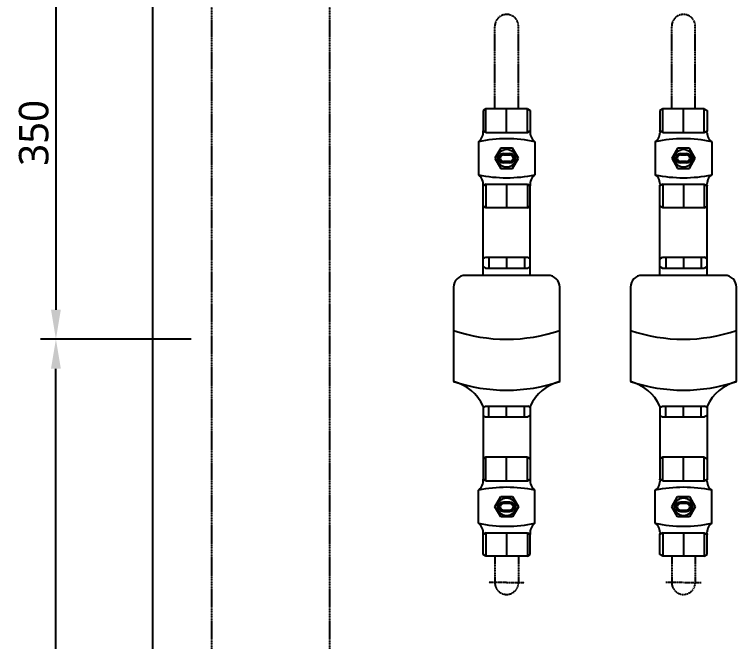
# Model space of a CAD drawing. Header units: millimetres. Extents: x -9013 to 516, y -36629 to 6082.
# Drawn here: x -2096 to -1484, y -31183 to -30651 of the extents above; entities that cross this region are included whole.
import ezdxf

# ---------------------------------------------------------------- set-up
doc = ezdxf.new("R2010")
doc.units = ezdxf.units.MM
doc.header["$LTSCALE"] = 0.05
for name, pattern in [('CENTER', [50.8, 31.75, -6.35, 6.35, -6.35]), ('CENTER2', [28.575, 19.05, -3.175, 3.175, -3.175]), ('DASHDOT', [0.618421, 0.309211, -0.154605, 0, -0.154605])]:
    doc.linetypes.add(name, pattern=pattern)
doc.layers.get('0').update_dxf_attribs({"lineweight": 18})
doc.layers.get('Defpoints').update_dxf_attribs({"color": 140, "lineweight": 18})
for name, color, linetype in [('1CO', 4, 'Continuous'), ('HVAL___2CO', 7, 'Continuous'), ('HWAT__3CO', 1, 'Continuous'), ('HWAT___1DD', 4, 'DASHDOT'), ('HWAT___5CS', 3, 'CENTER2')]:
    doc.layers.add(name, color=color, linetype=linetype)
doc.layers.add('G-Anno-Std-Cntr', color=1, linetype='CENTER2', lineweight=18)
doc.styles.add('trebuchet_MS', font='trebuc.ttf')
doc.dimstyles.new('MGP', dxfattribs={"dimtxt": 2.5, "dimasz": 2.5, "dimexe": 1.25, "dimexo": 0.625, "dimtad": 1, "dimdec": 0, "dimtxsty": 'trebuchet_MS', "dimcen": 2.5, "dimclrt": 7, "dimadec": 0, "dimazin": 0, "dimtfac": 1, "dimtdec": 0, "dimtmove": 0, "dimatfit": 3, "dimfxl": 1.148294, "dimfxlon": 1, "dimarcsym": 2})

# ---------------------------------------------------------------- blocks, each defined once
blk = doc.blocks.new('h-meter')
at = {"layer": 'HVAL___2CO'}
for p, q in [((-25.38, 45), (-105.38, 45)), ((-15.38, -35), (-15.38, 35)), ((-134.19, 20), (-135.38, 17.94)), ((-126.24, 20), (-134.19, 20)), ((-127.43, 20), (-126.24, 17.94)), ((-15.38, 20), (-1.19, 20)), ((-7.95, 20), (-9.14, 17.94)), ((-1.19, 20), (0, 17.94)), ((-135.38, 17.94), (-135.38, -17.94)), ((-135.38, 15), (-126.24, 15)), ((-126.24, 17.94), (-126.24, -17.94)), ((-9.14, 17.94), (-9.14, -17.94)), ((0, 15), (-9.14, 15)), ((0, 17.94), (0, -17.94)), ((-135.38, 0), (-126.24, 0)), ((0, 0), (-9.14, 0)), ((-135.38, -15), (-126.24, -15)), ((-134.19, -20), (-135.38, -17.94)), ((-127.43, -20), (-126.24, -17.94)), ((0, -15), (-9.14, -15)), ((-7.95, -20), (-9.14, -17.94)), ((-1.19, -20), (0, -17.94)), ((-126.24, -20), (-134.19, -20)), ((-15.38, -20), (-1.19, -20)), ((-105.38, -45), (-25.38, -45))]:
    blk.add_line(p, q, dxfattribs=at)
for centre, radius, start, end in [((-142.55, 54.81), 38.44, 295.10263, 345.21206), ((28.23, 0), 140.99, 161.38677, 198.61323), ((71.48, 0), 140.99, 161.38677, 198.61323), ((-25.38, 35), 10, 0, 90), ((-142.55, -54.81), 38.44, 14.78794, 64.89737), ((-25.38, -35), 10, 270, 0)]:
    blk.add_arc(centre, radius, start, end, dxfattribs=at)
blk = doc.blocks.new('water meter v')
at = {"layer": 'HVAL___2CO'}
h = blk.add_hatch(color=256, dxfattribs=at)
h.paths.add_polyline_path([(-5839.09, 3714.36), (-5829.09, 3714.36), (-5824.09, 3705.7), (-5829.09, 3697.04), (-5839.09, 3697.04), (-5844.09, 3705.7)])
h.paths.add_polyline_path([(-5834.09, 3698.1, 1), (-5834.09, 3713.3, 1)], flags=16)
h.paths.add_polyline_path([(-5836.69, 3701.7), (-5831.49, 3701.7, 1), (-5831.49, 3709.7), (-5836.69, 3709.7, 1)], flags=0)
h.paths.add_polyline_path([(-5836.69, 3702.9), (-5831.49, 3702.9, 1), (-5831.49, 3708.5), (-5836.69, 3708.5, 1)], flags=0)
h = blk.add_hatch(color=256, dxfattribs=at)
h.paths.add_polyline_path([(-5836.69, 3701.7, -1), (-5836.69, 3709.7), (-5831.49, 3709.7, -1), (-5831.49, 3701.7)])
h.paths.add_polyline_path([(-5831.49, 3702.9, 1), (-5831.49, 3708.5), (-5836.69, 3708.5, 1), (-5836.69, 3702.9)], flags=16)
h = blk.add_hatch(color=256, dxfattribs=at)
h.paths.add_polyline_path([(-5839.09, 3401.43), (-5829.09, 3401.43), (-5824.09, 3410.09), (-5829.09, 3418.75), (-5839.09, 3418.75), (-5844.09, 3410.09)])
h.paths.add_polyline_path([(-5834.09, 3417.69, -1), (-5834.09, 3402.49, -1)], flags=16)
h.paths.add_polyline_path([(-5836.69, 3414.09), (-5831.49, 3414.09, -1), (-5831.49, 3406.09), (-5836.69, 3406.09, -1)], flags=0)
h.paths.add_polyline_path([(-5836.69, 3412.89), (-5831.49, 3412.89, -1), (-5831.49, 3407.29), (-5836.69, 3407.29, -1)], flags=0)
h = blk.add_hatch(color=256, dxfattribs=at)
h.paths.add_polyline_path([(-5836.69, 3414.09, 1), (-5836.69, 3406.09), (-5831.49, 3406.09, 1), (-5831.49, 3414.09)])
h.paths.add_polyline_path([(-5831.49, 3412.89, -1), (-5831.49, 3407.29), (-5836.69, 3407.29, -1), (-5836.69, 3412.89)], flags=16)
for p, q in [((-5851.69, 3747.7), (-5854.09, 3746.31)), ((-5854.09, 3746.31), (-5854.09, 3729.08)), ((-5816.49, 3747.7), (-5851.69, 3747.7)), ((-5851.69, 3727.7), (-5851.69, 3747.7)), ((-5834.09, 3727.7), (-5834.09, 3747.7)), ((-5816.49, 3747.7), (-5814.09, 3746.31)), ((-5816.49, 3727.7), (-5816.49, 3747.7)), ((-5814.09, 3746.31), (-5814.09, 3729.08)), ((-5851.69, 3727.7), (-5854.09, 3729.08)), ((-5851.69, 3727.7), (-5816.49, 3727.7)), ((-5816.49, 3727.7), (-5814.09, 3729.08)), ((-5858.09, 3719.7), (-5858.09, 3691.7)), ((-5810.09, 3719.7), (-5810.09, 3691.7)), ((-5839.09, 3714.36), (-5844.09, 3705.7)), ((-5829.09, 3714.36), (-5839.09, 3714.36)), ((-5824.09, 3705.7), (-5829.09, 3714.36)), ((-5836.69, 3709.7), (-5831.49, 3709.7)), ((-5836.69, 3708.5), (-5831.49, 3708.5)), ((-5844.09, 3705.7), (-5839.09, 3697.04)), ((-5831.49, 3702.9), (-5836.69, 3702.9)), ((-5831.49, 3701.7), (-5836.69, 3701.7)), ((-5829.09, 3697.04), (-5824.09, 3705.7)), ((-5839.09, 3697.04), (-5829.09, 3697.04)), ((-5851.69, 3683.7), (-5854.09, 3682.31)), ((-5854.09, 3665.08), (-5854.09, 3682.31)), ((-5851.69, 3683.7), (-5851.69, 3663.7)), ((-5851.69, 3683.7), (-5816.49, 3683.7)), ((-5834.09, 3683.7), (-5834.09, 3663.7)), ((-5816.49, 3683.7), (-5816.49, 3663.7)), ((-5816.49, 3683.7), (-5814.09, 3682.31)), ((-5814.09, 3665.08), (-5814.09, 3682.31)), ((-5851.69, 3663.7), (-5854.09, 3665.08)), ((-5816.49, 3663.7), (-5851.69, 3663.7)), ((-5816.49, 3663.7), (-5814.09, 3665.08)), ((-5851.69, 3452.09), (-5854.09, 3450.71)), ((-5854.09, 3450.71), (-5854.09, 3433.48)), ((-5816.49, 3452.09), (-5851.69, 3452.09)), ((-5851.69, 3432.09), (-5851.69, 3452.09)), ((-5834.09, 3432.09), (-5834.09, 3452.09)), ((-5816.49, 3452.09), (-5814.09, 3450.71)), ((-5816.49, 3432.09), (-5816.49, 3452.09)), ((-5814.09, 3450.71), (-5814.09, 3433.48)), ((-5851.69, 3432.09), (-5854.09, 3433.48)), ((-5851.69, 3432.09), (-5816.49, 3432.09)), ((-5816.49, 3432.09), (-5814.09, 3433.48)), ((-5858.09, 3396.09), (-5858.09, 3424.09)), ((-5810.09, 3396.09), (-5810.09, 3424.09)), ((-5844.09, 3410.09), (-5839.09, 3418.75)), ((-5839.09, 3418.75), (-5829.09, 3418.75)), ((-5829.09, 3418.75), (-5824.09, 3410.09)), ((-5831.49, 3414.09), (-5836.69, 3414.09)), ((-5831.49, 3412.89), (-5836.69, 3412.89)), ((-5839.09, 3401.43), (-5844.09, 3410.09)), ((-5836.69, 3407.29), (-5831.49, 3407.29)), ((-5836.69, 3406.09), (-5831.49, 3406.09)), ((-5824.09, 3410.09), (-5829.09, 3401.43)), ((-5829.09, 3401.43), (-5839.09, 3401.43)), ((-5851.69, 3388.09), (-5854.09, 3386.71)), ((-5851.69, 3388.09), (-5851.69, 3368.09)), ((-5851.69, 3388.09), (-5816.49, 3388.09)), ((-5834.09, 3388.09), (-5834.09, 3368.09)), ((-5816.49, 3388.09), (-5814.09, 3386.71)), ((-5816.49, 3388.09), (-5816.49, 3368.09)), ((-5854.09, 3369.48), (-5854.09, 3386.71)), ((-5814.09, 3369.48), (-5814.09, 3386.71)), ((-5851.69, 3368.09), (-5854.09, 3369.48)), ((-5816.49, 3368.09), (-5814.09, 3369.48)), ((-5816.49, 3368.09), (-5851.69, 3368.09))]:
    blk.add_line(p, q, dxfattribs=at)
for centre in [(-5834.09, 3705.7), (-5834.09, 3410.09)]:
    blk.add_circle(centre, 7.6, dxfattribs=at)
for centre, radius, start, end in [((-5863.79, 3727.67), 9.8, 305.55909, 8.27516), ((-5804.39, 3727.67), 9.8, 171.72484, 234.44091), ((-5834.09, 3606.49), 115.72, 78.03035, 101.96965), ((-5836.69, 3705.7), 4, 90, 270), ((-5836.69, 3705.7), 4, 90, 270), ((-5836.69, 3705.7), 2.8, 90, 270), ((-5831.49, 3705.7), 4, 270, 90), ((-5831.49, 3705.7), 2.8, 270, 90), ((-5863.79, 3683.72), 9.8, 351.72484, 54.44091), ((-5834.09, 3804.9), 115.72, 258.03035, 281.96965), ((-5804.39, 3683.72), 9.8, 125.55909, 188.27516), ((-5863.79, 3432.07), 9.8, 305.55909, 8.27516), ((-5804.39, 3432.07), 9.8, 171.72484, 234.44091), ((-5834.09, 3310.89), 115.72, 78.03035, 101.96965), ((-5836.69, 3410.09), 4, 90, 270), ((-5836.69, 3410.09), 4, 90, 270), ((-5836.69, 3410.09), 2.8, 90, 270), ((-5831.49, 3410.09), 4, 270, 90), ((-5831.49, 3410.09), 2.8, 270, 90), ((-5863.79, 3388.12), 9.8, 351.72484, 54.44091), ((-5834.09, 3509.3), 115.72, 258.03035, 281.96965), ((-5804.39, 3388.12), 9.8, 125.55909, 188.27516)]:
    blk.add_arc(centre, radius, start, end, dxfattribs=at)
at = {"layer": 'HWAT__3CO'}
for p, q in [((-5854.09, 3620.54), (-5854.09, 3665.08)), ((-5814.09, 3620.54), (-5814.09, 3665.08)), ((-5854.09, 3487.54), (-5854.09, 3450.71)), ((-5814.09, 3487.54), (-5814.09, 3450.71))]:
    blk.add_line(p, q, dxfattribs=at)
at = {"layer": 'HWAT___1DD'}
for q in [(-5849.09, 3345.76), (-5819.09, 3345.76)]:
    blk.add_line((-5834.09, 3345.76), q, dxfattribs=at)
at = {"layer": 'HWAT___5CS'}
for p, q in [((-5844.09, 3747.7), (-5844.09, 3817.7)), ((-5824.09, 3747.7), (-5824.09, 3817.7)), ((-5844.09, 3368.09), (-5844.09, 3345.76)), ((-5824.09, 3368.09), (-5824.09, 3345.76))]:
    blk.add_line(p, q, dxfattribs=at)
for centre, start, end in [((-5834.09, 3817.7), 0, 180), ((-5834.09, 3345.76), 180, 0)]:
    blk.add_arc(centre, 10, start, end, dxfattribs=at)
at = {"rotation": 89.99999999999999}
blk.add_blockref('h-meter', (-5834.09, 3621.73), dxfattribs=at)
blk = doc.blocks.new('*D1068')
at = {"color": 0, "lineweight": -2, "transparency": 16777216}
for p, q in [((-1946.25, -30926.94), (-2074.08, -30926.94)), ((-2061.08, -31501.94), (-2061.08, -30951.94)), ((-1946.25, -31526.94), (-2074.08, -31526.94))]:
    blk.add_line(p, q, dxfattribs=at)
at = {"color": 0, "transparency": 16777216}
for points in [[(-2065.25, -30951.94), (-2056.91, -30951.94), (-2061.08, -30926.94)], [(-2065.25, -31501.94), (-2056.91, -31501.94), (-2061.08, -31526.94)]]:
    blk.add_solid(points, dxfattribs=at)
at = {"layer": 'Defpoints', "color": 0, "transparency": 16777216}
for p in [(-2061.08, -30926.94), (-1678.72, -30926.94), (-1678.72, -31526.94)]:
    blk.add_point(p, dxfattribs=at)
at = {"color": 7, "transparency": 16777216, "insert": (-2079.84, -31226.94), "char_height": 25, "attachment_point": 5, "rotation": 90, "style": 'trebuchet_MS'}
blk.add_mtext('600', dxfattribs=at)
blk = doc.blocks.new('*D1069')
at = {"color": 0, "lineweight": -2, "transparency": 16777216}
for p, q in [((-1957.42, -30576.94), (-2074.08, -30576.94)), ((-2061.08, -30601.94), (-2061.08, -30901.94)), ((-1957.42, -30926.94), (-2074.08, -30926.94))]:
    blk.add_line(p, q, dxfattribs=at)
at = {"color": 0, "transparency": 16777216}
for points in [[(-2065.25, -30601.94), (-2056.91, -30601.94), (-2061.08, -30576.94)], [(-2065.25, -30901.94), (-2056.91, -30901.94), (-2061.08, -30926.94)]]:
    blk.add_solid(points, dxfattribs=at)
at = {"layer": 'Defpoints', "color": 0, "transparency": 16777216}
for p in [(-1951.42, -30576.94), (-2061.08, -30926.94), (-1951.42, -30926.94)]:
    blk.add_point(p, dxfattribs=at)
at = {"color": 7, "transparency": 16777216, "insert": (-2079.8, -30751.94), "char_height": 25, "attachment_point": 5, "rotation": 90, "style": 'trebuchet_MS'}
blk.add_mtext('350', dxfattribs=at)
blk = doc.blocks.new('*D1077')
at = {"color": 0, "lineweight": -2, "transparency": 16777216}
for p, q in [((-1678.72, -29994.84), (-1678.72, -29867.01)), ((-1528.72, -29988.08), (-1528.72, -29867.01)), ((-1553.72, -29880.01), (-1653.72, -29880.01))]:
    blk.add_line(p, q, dxfattribs=at)
at = {"color": 0, "transparency": 16777216}
for points in [[(-1653.72, -29875.85), (-1653.72, -29884.18), (-1678.72, -29880.01)], [(-1553.72, -29875.85), (-1553.72, -29884.18), (-1528.72, -29880.01)]]:
    blk.add_solid(points, dxfattribs=at)
at = {"layer": 'Defpoints', "color": 0, "transparency": 16777216}
for p in [(-1678.72, -29880.01), (-1528.72, -29994.08), (-1678.72, -30661.47)]:
    blk.add_point(p, dxfattribs=at)
at = {"color": 7, "transparency": 16777216, "insert": (-1603.72, -29861.3), "char_height": 25, "attachment_point": 5, "style": 'trebuchet_MS'}
blk.add_mtext('150', dxfattribs=at)

msp = doc.modelspace()

# ---------------------------------------------------------------- linework, layer by layer
at = {"layer": '1CO'}
msp.add_line((-1978.72, -32376.94), (-1978.72, -30026.94), dxfattribs=at)
at = {"layer": 'HWAT___5CS'}
for p, q in [((-1928.72, -32376.94), (-1928.72, -30026.94)), ((-1828.72, -32376.94), (-1828.72, -30026.94))]:
    msp.add_line(p, q, dxfattribs=at)

# ---------------------------------------------------------------- block references
at = {"layer": 'G-Anno-Std-Cntr', "linetype": 'CENTER'}
for p in [(4155.36, -34479.17), (4305.36, -34479.17)]:
    msp.add_blockref('water meter v', p, dxfattribs=at)

# ---------------------------------------------------------------- dimensions: what is measured, and where the dimension line sits
dim = msp.add_linear_dim(base=(-1678.72, -29880.01), p1=(-1528.72, -29994.08), p2=(-1678.72, -30661.47), dimstyle='MGP', override={"dimscale": 100, "dimtxt": 0.25, "dimasz": 0.25, "dimexe": 0.13, "dimexo": 0.06, "dimgap": 0.06, "dimarcsym": 1})
dim.commit()
dim.dimension.update_dxf_attribs({"geometry": '*D1077', "text_midpoint": (-1603.72, -29861.3)})
for p1, p2, picture, middle in [((-1951.42, -30576.94), (-1951.42, -30926.94), '*D1069', (-2079.8, -30751.94)), ((-1678.72, -31526.94), (-1678.72, -30926.94), '*D1068', (-2079.84, -31226.94))]:
    dim = msp.add_linear_dim(base=(-2061.08, -30926.94), p1=p1, p2=p2, angle=90, dimstyle='MGP', override={"dimscale": 100, "dimtxt": 0.25, "dimasz": 0.25, "dimexe": 0.13, "dimexo": 0.06, "dimgap": 0.06, "dimarcsym": 1})
    dim.commit()
    dim.dimension.update_dxf_attribs({"geometry": picture, "text_midpoint": middle})

doc.saveas('drawing.dxf')
